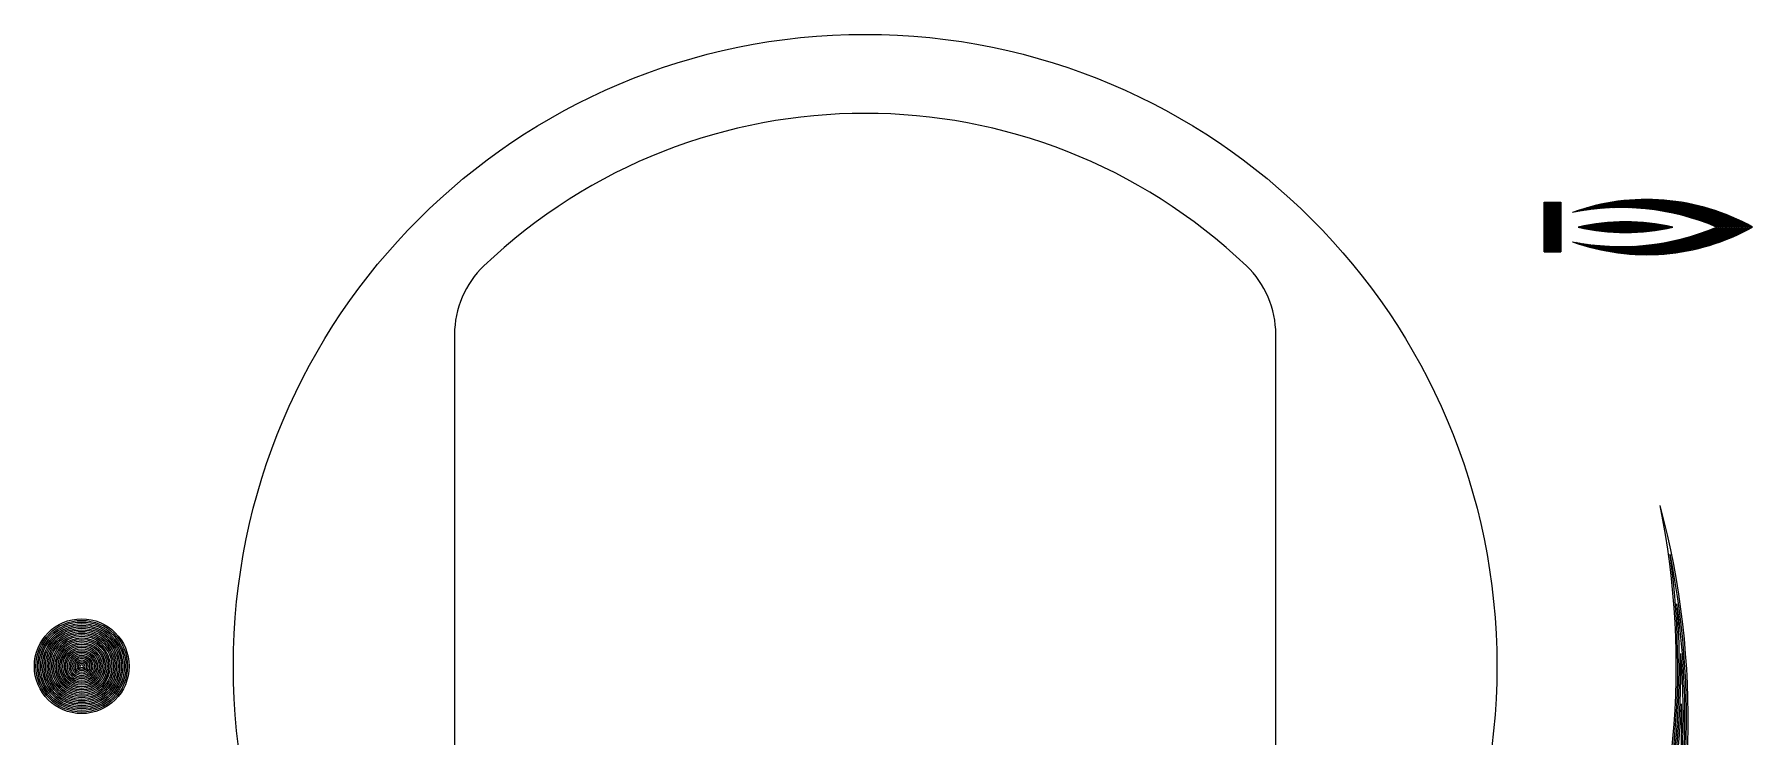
# Model space of a CAD drawing. Header units: millimetres. Extents: x 45003 to 46969, y 6653 to 6979.
# Drawn here: x 45029.197 to 45029.2514, y 6711.1806 to 6711.2028 of the extents above; entities that cross this region are included whole.
import ezdxf

# ---------------------------------------------------------------- set-up
doc = ezdxf.new("R2010")
doc.units = ezdxf.units.MM
doc.layers.add('ARQ-EQ-COZ', color=1, linetype='Continuous')

msp = doc.modelspace()

# ---------------------------------------------------------------- linework, layer by layer
at = {"layer": 'ARQ-EQ-COZ'}
for p, q in [((45029.24484430767, 6711.195914253728), (45029.24484430767, 6711.19748925373)), ((45029.24484430767, 6711.19748925373), (45029.24536930767, 6711.19748925373)), ((45029.24486930767, 6711.19748925373), (45029.24486930767, 6711.195914253728)), ((45029.24489430767, 6711.19748925373), (45029.24489430767, 6711.195914253728)), ((45029.24491930768, 6711.19748925373), (45029.24491930768, 6711.195914253728)), ((45029.24494430768, 6711.19748925373), (45029.24494430768, 6711.195914253728)), ((45029.24496930768, 6711.19748925373), (45029.24496930768, 6711.195914253728)), ((45029.24499430768, 6711.19748925373), (45029.24499430768, 6711.195914253728)), ((45029.24501930767, 6711.19748925373), (45029.24501930767, 6711.195914253728)), ((45029.24504430767, 6711.19748925373), (45029.24504430767, 6711.195914253728)), ((45029.24506930768, 6711.19748925373), (45029.24506930768, 6711.195914253728)), ((45029.24509430768, 6711.19748925373), (45029.24509430768, 6711.195914253728)), ((45029.24511930768, 6711.19748925373), (45029.24511930768, 6711.195914253728)), ((45029.24514430767, 6711.19748925373), (45029.24514430767, 6711.195914253728)), ((45029.24516930767, 6711.19748925373), (45029.24516930767, 6711.195914253728)), ((45029.24519430767, 6711.19748925373), (45029.24519430767, 6711.195914253728)), ((45029.24521930768, 6711.19748925373), (45029.24521930768, 6711.195914253728)), ((45029.24524430768, 6711.19748925373), (45029.24524430768, 6711.195914253728)), ((45029.24526930768, 6711.19748925373), (45029.24526930768, 6711.195914253728)), ((45029.24529430768, 6711.19748925373), (45029.24529430768, 6711.195914253728)), ((45029.24531930767, 6711.19748925373), (45029.24531930767, 6711.195914253728)), ((45029.24534430767, 6711.19748925373), (45029.24534430767, 6711.195914253728)), ((45029.24536930767, 6711.19748925373), (45029.24536930767, 6711.195914253728)), ((45029.24641646691, 6711.197372448992), (45029.24630203836, 6711.197258020443)), ((45029.24646799581, 6711.197385087017), (45029.24634638796, 6711.197263479172)), ((45029.24639044464, 6711.197268644978), (45029.24651897712, 6711.197397177469)), ((45029.24643421471, 6711.19727352417), (45029.24656943078, 6711.197408740246)), ((45029.2464777042, 6711.197278122793), (45029.24661937543, 6711.197419794019)), ((45029.24652091895, 6711.197282446669), (45029.24666882856, 6711.197430356279)), ((45029.24656386454, 6711.197286501386), (45029.24671780663, 6711.19744044347)), ((45029.24660654635, 6711.197290292327), (45029.24676632509, 6711.197450071061)), ((45029.24664896957, 6711.197293824666), (45029.24681439855, 6711.19745925364)), ((45029.24669113917, 6711.197297103395), (45029.24686204075, 6711.197468004973)), ((45029.24673305998, 6711.197300133329), (45029.24690926469, 6711.197476338054)), ((45029.24677473661, 6711.197302919097), (45029.24695608272, 6711.197484265195)), ((45029.24681617357, 6711.197305465173), (45029.24700250645, 6711.19749179806)), ((45029.24685737515, 6711.197307775886), (45029.24704854697, 6711.197498947699)), ((45029.24689834553, 6711.197309855398), (45029.24709421476, 6711.197505724621)), ((45029.24693908875, 6711.19731170774), (45029.24713951981, 6711.1975121388)), ((45029.2469796087, 6711.197313336813), (45029.24718447162, 6711.197518199738)), ((45029.24701990914, 6711.197314746384), (45029.24722907923, 6711.197523916472)), ((45029.24705999373, 6711.1973159401), (45029.24727335125, 6711.197529297625)), ((45029.24731867418, 6711.197535729688), (45029.24709986599, 6711.197316921488)), ((45029.24736190893, 6711.197540073551), (45029.24713952934, 6711.197317693969)), ((45029.24740484776, 6711.197544121508), (45029.2471789871, 6711.197318260846)), ((45029.24744749718, 6711.197547880057), (45029.24721824246, 6711.197318625343)), ((45029.2474898634, 6711.197551355411), (45029.24725729854, 6711.197318790551)), ((45029.24753195242, 6711.197554553551), (45029.24729615837, 6711.197318759497)), ((45029.24757376995, 6711.19755748021), (45029.24733482485, 6711.197318535113)), ((45029.24761532152, 6711.197560140911), (45029.24737330084, 6711.197318120231)), ((45029.24765661244, 6711.197562540951), (45029.2474115891, 6711.197317517622)), ((45029.24769764781, 6711.197564685445), (45029.2474496923, 6711.197316729941)), ((45029.24773843253, 6711.197566579297), (45029.24748761304, 6711.197315759816)), ((45029.24777897135, 6711.197568227243), (45029.24752535387, 6711.197314609756)), ((45029.24781926883, 6711.197569633853), (45029.24756291721, 6711.197313282236)), ((45029.24785932936, 6711.197570803514), (45029.24760030549, 6711.197311779641)), ((45029.24789915721, 6711.197571740483), (45029.24763752101, 6711.197310104287)), ((45029.24793875645, 6711.197572448856), (45029.24767456605, 6711.197308258449)), ((45029.24797813106, 6711.19757293259), (45029.2477114428, 6711.197306244326)), ((45029.24801728486, 6711.197573195514), (45029.2477481534, 6711.197304064056)), ((45029.24805622154, 6711.197573241324), (45029.24778469995, 6711.197301719742)), ((45029.24809494468, 6711.197573073599), (45029.24782108449, 6711.197299213401)), ((45029.24813345775, 6711.197572695787), (45029.24785730898, 6711.197296547017)), ((45029.24817176409, 6711.197572111259), (45029.24789337536, 6711.197293722526)), ((45029.24820986694, 6711.197571323236), (45029.24792928552, 6711.197290741814)), ((45029.24824776946, 6711.197570334877), (45029.24796504129, 6711.197287606706)), ((45029.24828547467, 6711.197569149216), (45029.24800064445, 6711.197284318999)), ((45029.24832298554, 6711.197567769207), (45029.24803609676, 6711.197280880432)), ((45029.24836030492, 6711.197566197724), (45029.24807139992, 6711.197277292716)), ((45029.2483974356, 6711.197564437532), (45029.24810655558, 6711.197273557515)), ((45029.24843438028, 6711.197562491329), (45029.24814156539, 6711.19726967644)), ((45029.24847114155, 6711.197560361737), (45029.24817643091, 6711.197265651082)), ((45029.24850772198, 6711.197558051293), (45029.24821115368, 6711.197261482991)), ((45029.24854412403, 6711.197555562464), (45029.24824573524, 6711.197257173674)), ((45029.24858035009, 6711.197552897652), (45029.24828017704, 6711.197252724608)), ((45029.2486164025, 6711.197550059192), (45029.24831448054, 6711.197248137226)), ((45029.24865228353, 6711.197547049346), (45029.24834864714, 6711.197243412954)), ((45029.24868799538, 6711.197543870328), (45029.24838267821, 6711.19723855316)), ((45029.2487235402, 6711.197540524267), (45029.24841657512, 6711.19723355919)), ((45029.24875892007, 6711.197537013269), (45029.24845033916, 6711.197228432361)), ((45029.24879413703, 6711.197533339354), (45029.24848397164, 6711.197223173968)), ((45029.24882919306, 6711.197529504509), (45029.2485174738, 6711.197217785256)), ((45029.24886409008, 6711.197525510656), (45029.24855084689, 6711.197212267468)), ((45029.24889882997, 6711.197521359679), (45029.24858409211, 6711.197206621812)), ((45029.24893341456, 6711.197517053396), (45029.24861721062, 6711.19720084946)), ((45029.24896784564, 6711.197512593605), (45029.2486502036, 6711.197194951569)), ((45029.24900212494, 6711.19750798203), (45029.24868307218, 6711.197188929266)), ((45029.24903625416, 6711.197503220375), (45029.24871581745, 6711.197182783665)), ((45029.24907023495, 6711.197498310282), (45029.2487484405, 6711.197176515842)), ((45029.24910406891, 6711.197493253375), (45029.24878094239, 6711.19717012686)), ((45029.24913775763, 6711.197488051225), (45029.24881332417, 6711.197163617767)), ((45029.24917130264, 6711.197482705368), (45029.24884558684, 6711.197156989566)), ((45029.24920470544, 6711.197477217295), (45029.24887773141, 6711.197150243262)), ((45029.24923796749, 6711.197471588469), (45029.24890975886, 6711.197143379836)), ((45029.24927109022, 6711.19746582033), (45029.24894167013, 6711.197136400236)), ((45029.24930407503, 6711.19745991426), (45029.24897346617, 6711.197129305406)), ((45029.24933692328, 6711.197453871636), (45029.24900514791, 6711.197122096263)), ((45029.24936963629, 6711.197447693773), (45029.24903671623, 6711.197114773718)), ((45029.24940221537, 6711.197441381982), (45029.24906817202, 6711.197107338642)), ((45029.24943466179, 6711.197434937535), (45029.24909951616, 6711.197099791902)), ((45029.2494669768, 6711.197428361663), (45029.24913074949, 6711.197092134357)), ((45029.2494991616, 6711.197421655602), (45029.24916187285, 6711.197084366836)), ((45029.2495312174, 6711.197414820516), (45029.24919288704, 6711.197076490161)), ((45029.24956314534, 6711.197407857585), (45029.24922379288, 6711.197068505125)), ((45029.24959494657, 6711.197400767943), (45029.24925459114, 6711.197060412521)), ((45029.24962662219, 6711.197393552688), (45029.24928528262, 6711.197052213121)), ((45029.24965817329, 6711.197386212921), (45029.24931586804, 6711.197043907673)), ((45029.24968960095, 6711.197378749702), (45029.24934634818, 6711.197035496935)), ((45029.24972090619, 6711.197371164072), (45029.24937672374, 6711.19702698162)), ((45029.24583212166, 6711.197184083544), (45029.24585473734, 6711.197206699228)), ((45029.2458842063, 6711.197193741774), (45029.24591867955, 6711.197228215021)), ((45029.24593398814, 6711.197201097207), (45029.24598160016, 6711.197248709225)), ((45029.24603842818, 6711.197266646374), (45029.24598280043, 6711.197211018623)), ((45029.24602940124, 6711.197218728569), (45029.24609448473, 6711.197283812046)), ((45029.24614980604, 6711.19730024249), (45029.24607565665, 6711.197226093104)), ((45029.24620442551, 6711.197315971081), (45029.24612157518, 6711.197233120763)), ((45029.24616716499, 6711.197239819693), (45029.24625837387, 6711.19733102858)), ((45029.24631167961, 6711.197345443446), (45029.24621243387, 6711.197246197703)), ((45029.24625738928, 6711.197252262235), (45029.24636436912, 6711.197359242081)), ((45029.24647909275, 6711.196701753729), (45029.246600289, 6711.196822949988)), ((45029.24651059436, 6711.196701753729), (45029.24663608657, 6711.196827245946)), ((45029.24654209596, 6711.196701753729), (45029.24667166414, 6711.196831321901)), ((45029.24657359757, 6711.196701753729), (45029.24670702608, 6711.196835182233)), ((45029.24660509918, 6711.196701753729), (45029.24674217664, 6711.196838831192)), ((45029.24663660079, 6711.196701753729), (45029.24677711992, 6711.196842272858)), ((45029.24666810239, 6711.196701753729), (45029.24681185983, 6711.196845511176)), ((45029.24669960399, 6711.196701753729), (45029.24684640019, 6711.196848549928)), ((45029.2467311056, 6711.196701753729), (45029.24688074466, 6711.19685139279)), ((45029.24676260721, 6711.196701753729), (45029.24691489679, 6711.196854043305)), ((45029.24679410882, 6711.196701753729), (45029.24694885997, 6711.196856504886)), ((45029.24682561043, 6711.196701753729), (45029.24698263753, 6711.196858780834)), ((45029.24685711203, 6711.196701753729), (45029.24701623266, 6711.19686087436)), ((45029.24688861364, 6711.196701753729), (45029.24704964846, 6711.196862788548)), ((45029.24692011525, 6711.196701753729), (45029.2470828879, 6711.196864526381)), ((45029.24695161686, 6711.196701753729), (45029.2471159539, 6711.196866090771)), ((45029.24698311846, 6711.196701753729), (45029.24714884924, 6711.196867484517)), ((45029.24701462006, 6711.196701753729), (45029.24718157668, 6711.196868710334)), ((45029.24704612167, 6711.196701753729), (45029.24721413881, 6711.196869770863)), ((45029.24707762328, 6711.196701753729), (45029.24724653822, 6711.196870668665)), ((45029.24710912489, 6711.196701753729), (45029.24727877737, 6711.196871406207)), ((45029.2471406265, 6711.196701753729), (45029.24731085868, 6711.196871985911)), ((45029.2471721281, 6711.196701753729), (45029.24734278448, 6711.1968724101)), ((45029.24720362971, 6711.196701753729), (45029.24737455703, 6711.196872681056)), ((45029.24723513132, 6711.196701753729), (45029.24740617855, 6711.196872800964)), ((45029.24726663293, 6711.196701753729), (45029.24743765118, 6711.196872771984)), ((45029.24729813453, 6711.196701753729), (45029.24746897699, 6711.19687259619)), ((45029.24732963614, 6711.196701753729), (45029.24750015802, 6711.196872275604)), ((45029.24736113775, 6711.196701753729), (45029.24753119621, 6711.196871812198)), ((45029.24739263935, 6711.196701753729), (45029.24756209351, 6711.196871207886)), ((45029.24742414096, 6711.196701753729), (45029.24759285177, 6711.196870464538)), ((45029.24745564257, 6711.196701753729), (45029.24762347279, 6711.196869583958)), ((45029.24748714417, 6711.196701753729), (45029.24765395837, 6711.196868567929)), ((45029.24751864578, 6711.196701753729), (45029.2476843102, 6711.196867418153)), ((45029.24755014739, 6711.196701753729), (45029.24771452999, 6711.196866136325)), ((45029.247581649, 6711.196701753729), (45029.24774461934, 6711.196864724069)), ((45029.2476131506, 6711.196701753729), (45029.24777457985, 6711.196863182978)), ((45029.24764465221, 6711.196701753729), (45029.2478044131, 6711.196861514615)), ((45029.24767615382, 6711.196701753729), (45029.24783412057, 6711.196859720488)), ((45029.24770765542, 6711.196701753729), (45029.24786370376, 6711.196857802072)), ((45029.24773915703, 6711.196701753729), (45029.24789316412, 6711.19685576081)), ((45029.24777065864, 6711.196701753729), (45029.24792250303, 6711.196853598111)), ((45029.24780216024, 6711.196701753729), (45029.24795172187, 6711.196851315352)), ((45029.24783366185, 6711.196701753729), (45029.247980822, 6711.196848913872)), ((45029.24786516346, 6711.196701753729), (45029.24800980471, 6711.196846394979)), ((45029.24789666507, 6711.196701753729), (45029.24803867129, 6711.196843759954)), ((45029.24792816667, 6711.196701753729), (45029.24806742299, 6711.196841010043)), ((45029.24795966828, 6711.196701753729), (45029.24809606102, 6711.196838146466)), ((45029.24799116989, 6711.196701753729), (45029.24812458658, 6711.196835170417)), ((45029.2480226715, 6711.196701753729), (45029.24815300084, 6711.196832083076)), ((45029.24805417311, 6711.196701753729), (45029.24818130494, 6711.196828885561)), ((45029.24808567471, 6711.196701753729), (45029.24820949999, 6711.196825579003)), ((45029.24811717631, 6711.196701753729), (45029.24823758707, 6711.19682216449)), ((45029.24975209004, 6711.19736345705), (45029.24940699545, 6711.197018362463)), ((45029.2497831535, 6711.197355629633), (45029.24943716401, 6711.197009640146)), ((45029.24981409754, 6711.197347682796), (45029.2494672301, 6711.19700081537)), ((45029.24984492311, 6711.197339617499), (45029.24949719442, 6711.196991888811)), ((45029.24987563116, 6711.197331434681), (45029.24952705761, 6711.19698286113)), ((45029.24990622261, 6711.19732313525), (45029.24955682034, 6711.196973732983)), ((45029.24993669834, 6711.197314720111), (45029.24958648324, 6711.196964505009)), ((45029.24996705924, 6711.197306190142), (45029.24961604695, 6711.196955177843)), ((45029.24999730618, 6711.197297546209), (45029.24964551206, 6711.196945752087)), ((45029.25002743999, 6711.197288789143), (45029.24967487921, 6711.196936228368)), ((45029.2500574615, 6711.197279919787), (45029.24970414898, 6711.196926607267)), ((45029.25008737153, 6711.197270938942), (45029.24973332197, 6711.196916889367)), ((45029.25011717087, 6711.1972618474), (45029.24976239873, 6711.196907075258)), ((45029.25014686029, 6711.197252645955), (45029.24979137984, 6711.196897165498)), ((45029.25017644057, 6711.197243335356), (45029.24982026585, 6711.196887160634)), ((45029.25020591244, 6711.197233916352), (45029.24984905731, 6711.196877061227)), ((45029.25023527665, 6711.197224389686), (45029.24987775475, 6711.196866867792)), ((45029.2502645339, 6711.197214756071), (45029.2499063587, 6711.196856580876)), ((45029.25029368491, 6711.197205016205), (45029.24993486968, 6711.19684620098)), ((45029.25032273037, 6711.197195170794), (45029.2499632882, 6711.196835728614)), ((45029.25035167095, 6711.1971852205), (45029.24999161474, 6711.196825164287)), ((45029.25038050733, 6711.197175165999), (45029.2500198498, 6711.19681450848)), ((45029.25040924014, 6711.197165007948), (45029.25004799388, 6711.19680376168)), ((45029.25043787004, 6711.19715474697), (45029.25007604744, 6711.196792924366)), ((45029.25046639764, 6711.197144383707), (45029.25010401093, 6711.196781996984)), ((45029.25049482357, 6711.197133918763), (45029.25013188483, 6711.196770980013)), ((45029.25052314844, 6711.197123352748), (45029.25015966958, 6711.196759873897)), ((45029.25055137281, 6711.197112686253), (45029.25018736563, 6711.196748679065)), ((45029.25057949729, 6711.197101919858), (45029.2502149734, 6711.196737395968)), ((45029.25060752244, 6711.197091054132), (45029.25024073772, 6711.196724269413)), ((45029.25063544881, 6711.197080089635), (45029.25026899882, 6711.196713639639)), ((45029.25066327697, 6711.19706902692), (45029.25029717959, 6711.196702929538)), ((45029.25033489466, 6711.196701753729), (45029.25069100744, 6711.197057866518)), ((45029.25037378553, 6711.196701753729), (45029.25071864076, 6711.19704660896)), ((45029.2504126764, 6711.196701753729), (45029.25074617744, 6711.197035254762)), ((45029.25045156727, 6711.196701753729), (45029.25077361798, 6711.197023804435)), ((45029.25049045814, 6711.196701753729), (45029.25080096289, 6711.19701225848)), ((45029.25052934902, 6711.196701753729), (45029.25082821267, 6711.197000617377)), ((45029.25056823989, 6711.196701753729), (45029.25085536778, 6711.196988881621)), ((45029.25060713077, 6711.196701753729), (45029.25088242871, 6711.196977051671)), ((45029.25064602164, 6711.196701753729), (45029.2509093959, 6711.196965127991)), ((45029.25068491251, 6711.196701753729), (45029.25093626982, 6711.196953111034)), ((45029.25072380339, 6711.196701753729), (45029.25096305092, 6711.196941001258)), ((45029.25076269425, 6711.196701753729), (45029.25098973962, 6711.196928799084)), ((45029.25080158513, 6711.196701753729), (45029.25101633635, 6711.19691650495)), ((45029.250840476, 6711.196701753729), (45029.25104284156, 6711.196904119276)), ((45029.25087936687, 6711.196701753729), (45029.25106925562, 6711.196891642471)), ((45029.25091825775, 6711.196701753729), (45029.25109557896, 6711.196879074942)), ((45029.25095714862, 6711.196701753729), (45029.25112181198, 6711.19686641709)), ((45029.2509960395, 6711.196701753729), (45029.25114795507, 6711.196853669299)), ((45029.25103493037, 6711.196701753729), (45029.25117400859, 6711.196840831949)), ((45029.25107382124, 6711.196701753729), (45029.25119997294, 6711.196827905424)), ((45029.24594356542, 6711.196701753729), (45029.24595279236, 6711.196710980662)), ((45029.24594356542, 6711.196701753729), (45029.24595279236, 6711.196692526796)), ((45029.24597506703, 6711.196701753729), (45029.24599321677, 6711.196719903467)), ((45029.24597506703, 6711.196701753729), (45029.24599321677, 6711.196683603991)), ((45029.24600656864, 6711.196701753729), (45029.24603330952, 6711.196728494612)), ((45029.24600656864, 6711.196701753729), (45029.24603330952, 6711.196675012846)), ((45029.24603807025, 6711.196701753729), (45029.24607307991, 6711.196736763389)), ((45029.24603807025, 6711.196701753729), (45029.24607307991, 6711.196666744069)), ((45029.24606957185, 6711.196701753729), (45029.24611253676, 6711.19674471863)), ((45029.24606957185, 6711.196701753729), (45029.24611253676, 6711.196658788828)), ((45029.24610107346, 6711.196701753729), (45029.24615168847, 6711.196752368732)), ((45029.24610107346, 6711.196701753729), (45029.24615168847, 6711.196651138726)), ((45029.24613257507, 6711.196701753729), (45029.24619054303, 6711.196759721691)), ((45029.24613257507, 6711.196701753729), (45029.24619054303, 6711.196643785767)), ((45029.24616407668, 6711.196701753729), (45029.24622910809, 6711.19676678514)), ((45029.24616407668, 6711.196701753729), (45029.24622910809, 6711.196636722319)), ((45029.24619557829, 6711.196701753729), (45029.24626739091, 6711.196773566354)), ((45029.24619557829, 6711.196701753729), (45029.24626739091, 6711.196629941104)), ((45029.24622707989, 6711.196701753729), (45029.24630539845, 6711.196780072282)), ((45029.24622707989, 6711.196701753729), (45029.24630539845, 6711.196623435176)), ((45029.24625858149, 6711.196701753729), (45029.24634313733, 6711.196786309561)), ((45029.24625858149, 6711.196701753729), (45029.24634313733, 6711.19661719789)), ((45029.2462900831, 6711.196701753729), (45029.24638061393, 6711.196792284555)), ((45029.2462900831, 6711.196701753729), (45029.24638061393, 6711.196611222903)), ((45029.24632158471, 6711.196701753729), (45029.24641783432, 6711.196798003341)), ((45029.24632158471, 6711.196701753729), (45029.24641783432, 6711.196605504117)), ((45029.24635308632, 6711.196701753729), (45029.24645480434, 6711.196803471747)), ((45029.24635308632, 6711.196701753729), (45029.24645480434, 6711.196600035711)), ((45029.24638458792, 6711.196701753729), (45029.24649152956, 6711.196808695354)), ((45029.24638458792, 6711.196701753729), (45029.24649152956, 6711.196594812097)), ((45029.24641608953, 6711.196701753729), (45029.24652801534, 6711.196813679538)), ((45029.24641608953, 6711.196701753729), (45029.24652801534, 6711.19658982792)), ((45029.24644759114, 6711.196701753729), (45029.24656426684, 6711.196818429428)), ((45029.24644759114, 6711.196701753729), (45029.24656426684, 6711.196585078023)), ((45029.24647909275, 6711.196701753729), (45029.246600289, 6711.19658055747)), ((45029.24651059436, 6711.196701753729), (45029.24663608657, 6711.196576261505)), ((45029.24654209596, 6711.196701753729), (45029.24667166414, 6711.196572185557)), ((45029.24657359757, 6711.196701753729), (45029.24670702608, 6711.196568325225)), ((45029.24660509918, 6711.196701753729), (45029.24674217664, 6711.196564676266)), ((45029.24663660079, 6711.196701753729), (45029.24677711992, 6711.196561234593)), ((45029.24666810239, 6711.196701753729), (45029.24681185983, 6711.196557996283)), ((45029.24669960399, 6711.196701753729), (45029.24684640019, 6711.19655495753)), ((45029.2467311056, 6711.196701753729), (45029.24688074466, 6711.196552114668)), ((45029.24676260721, 6711.196701753729), (45029.24691489679, 6711.196549464153)), ((45029.24679410882, 6711.196701753729), (45029.24694885997, 6711.196547002573)), ((45029.24682561043, 6711.196701753729), (45029.24698263753, 6711.196544726617)), ((45029.24685711203, 6711.196701753729), (45029.24701623266, 6711.196542633098)), ((45029.24688861364, 6711.196701753729), (45029.24704964846, 6711.19654071891)), ((45029.24692011525, 6711.196701753729), (45029.2470828879, 6711.196538981077)), ((45029.24695161686, 6711.196701753729), (45029.2471159539, 6711.196537416688)), ((45029.24698311846, 6711.196701753729), (45029.24714884924, 6711.196536022941)), ((45029.24701462006, 6711.196701753729), (45029.24718157668, 6711.196534797125)), ((45029.24704612167, 6711.196701753729), (45029.24721413881, 6711.196533736595)), ((45029.24707762328, 6711.196701753729), (45029.24724653822, 6711.196532838793)), ((45029.24710912489, 6711.196701753729), (45029.24727877737, 6711.196532101244)), ((45029.2471406265, 6711.196701753729), (45029.24731085868, 6711.196531521547)), ((45029.2471721281, 6711.196701753729), (45029.24734278448, 6711.196531097351)), ((45029.24720362971, 6711.196701753729), (45029.24737455703, 6711.196530826402)), ((45029.24723513132, 6711.196701753729), (45029.24740617855, 6711.196530706494)), ((45029.24726663293, 6711.196701753729), (45029.24743765118, 6711.196530735474)), ((45029.24729813453, 6711.196701753729), (45029.24746897699, 6711.196530911268)), ((45029.24732963614, 6711.196701753729), (45029.24750015802, 6711.196531231854)), ((45029.24736113775, 6711.196701753729), (45029.24753119621, 6711.19653169526)), ((45029.24739263935, 6711.196701753729), (45029.24756209351, 6711.196532299572)), ((45029.24742414096, 6711.196701753729), (45029.24759285177, 6711.19653304292)), ((45029.24745564257, 6711.196701753729), (45029.24762347279, 6711.1965339235)), ((45029.24748714417, 6711.196701753729), (45029.24765395837, 6711.19653493953)), ((45029.24751864578, 6711.196701753729), (45029.2476843102, 6711.196536089305)), ((45029.24755014739, 6711.196701753729), (45029.24771452999, 6711.196537371133)), ((45029.247581649, 6711.196701753729), (45029.24774461934, 6711.196538783389)), ((45029.2476131506, 6711.196701753729), (45029.24777457985, 6711.196540324473)), ((45029.24764465221, 6711.196701753729), (45029.2478044131, 6711.196541992843)), ((45029.24767615382, 6711.196701753729), (45029.24783412057, 6711.19654378697)), ((45029.24770765542, 6711.196701753729), (45029.24786370376, 6711.196545705386)), ((45029.24773915703, 6711.196701753729), (45029.24789316412, 6711.196547746648)), ((45029.24777065864, 6711.196701753729), (45029.24792250303, 6711.196549909339)), ((45029.24780216024, 6711.196701753729), (45029.24795172187, 6711.196552192098)), ((45029.24783366185, 6711.196701753729), (45029.247980822, 6711.196554593579)), ((45029.24786516346, 6711.196701753729), (45029.24800980471, 6711.196557112479)), ((45029.24789666507, 6711.196701753729), (45029.24803867129, 6711.196559747504)), ((45029.24792816667, 6711.196701753729), (45029.24806742299, 6711.196562497415)), ((45029.24795966828, 6711.196701753729), (45029.24809606102, 6711.196565360992)), ((45029.24799116989, 6711.196701753729), (45029.24812458658, 6711.196568337034)), ((45029.2480226715, 6711.196701753729), (45029.24815300084, 6711.196571424382)), ((45029.24805417311, 6711.196701753729), (45029.24818130494, 6711.196574621897)), ((45029.24808567471, 6711.196701753729), (45029.24820949999, 6711.196577928456)), ((45029.24811717631, 6711.196701753729), (45029.24823758707, 6711.196581342968)), ((45029.24814867792, 6711.196701753729), (45029.24826556728, 6711.196818643087)), ((45029.24814867792, 6711.196701753729), (45029.24826556728, 6711.196584864371)), ((45029.24818017953, 6711.196701753729), (45029.24829344163, 6711.196815015833)), ((45029.24818017953, 6711.196701753729), (45029.24829344163, 6711.196588491625)), ((45029.24821168114, 6711.196701753729), (45029.24832121117, 6711.196811283761)), ((45029.24821168114, 6711.196701753729), (45029.24832121117, 6711.196592223697)), ((45029.24824318274, 6711.196701753729), (45029.24834887688, 6711.196807447862)), ((45029.24824318274, 6711.196701753729), (45029.24834887688, 6711.196596059596)), ((45029.24827468435, 6711.196701753729), (45029.24837643973, 6711.196803509109)), ((45029.24827468435, 6711.196701753729), (45029.24837643973, 6711.196599998341)), ((45029.24830618596, 6711.196701753729), (45029.24840390071, 6711.196799468479)), ((45029.24830618596, 6711.196701753729), (45029.24840390071, 6711.196604038979)), ((45029.24833768757, 6711.196701753729), (45029.24843126073, 6711.196795326895)), ((45029.24833768757, 6711.196701753729), (45029.24843126073, 6711.196608180563)), ((45029.24836918918, 6711.196701753729), (45029.24845852072, 6711.196791085281)), ((45029.24836918918, 6711.196701753729), (45029.24845852072, 6711.196612422177)), ((45029.24840069078, 6711.196701753729), (45029.24848568159, 6711.196786744532)), ((45029.24840069078, 6711.196701753729), (45029.24848568159, 6711.196616762926)), ((45029.24843219238, 6711.196701753729), (45029.24851274419, 6711.196782305528)), ((45029.24843219238, 6711.196701753729), (45029.24851274419, 6711.196621201922)), ((45029.24846369399, 6711.196701753729), (45029.24853970941, 6711.196777769143)), ((45029.24846369399, 6711.196701753729), (45029.24853970941, 6711.196625738307)), ((45029.2484951956, 6711.196701753729), (45029.24856657809, 6711.196773136221)), ((45029.2484951956, 6711.196701753729), (45029.24856657809, 6711.196630371237)), ((45029.24852669721, 6711.196701753729), (45029.24859335106, 6711.196768407583)), ((45029.24852669721, 6711.196701753729), (45029.24859335106, 6711.196635099875)), ((45029.24855819881, 6711.196701753729), (45029.24862002913, 6711.196763584046)), ((45029.24855819881, 6711.196701753729), (45029.24862002913, 6711.196639923412)), ((45029.24858970042, 6711.196701753729), (45029.2486466131, 6711.196758666408)), ((45029.24858970042, 6711.196701753729), (45029.2486466131, 6711.19664484105)), ((45029.24862120203, 6711.196701753729), (45029.24867310375, 6711.196753655448)), ((45029.24862120203, 6711.196701753729), (45029.24867310375, 6711.19664985201)), ((45029.24865270364, 6711.196701753729), (45029.24869950184, 6711.196748551932)), ((45029.24865270364, 6711.196701753729), (45029.24869950184, 6711.196654955526)), ((45029.24868420525, 6711.196701753729), (45029.24872580812, 6711.196743356607)), ((45029.24868420525, 6711.196701753729), (45029.24872580812, 6711.196660150851)), ((45029.24871570685, 6711.196701753729), (45029.24875202334, 6711.196738070216)), ((45029.24871570685, 6711.196701753729), (45029.24875202334, 6711.196665437242)), ((45029.24874720846, 6711.196701753729), (45029.24877814821, 6711.19673269348)), ((45029.24874720846, 6711.196701753729), (45029.24877814821, 6711.196670813978)), ((45029.24877871007, 6711.196701753729), (45029.24880418344, 6711.196727227111)), ((45029.24877871007, 6711.196701753729), (45029.24880418344, 6711.196676280347)), ((45029.24881021168, 6711.196701753729), (45029.24883012973, 6711.196721671794)), ((45029.24881021168, 6711.196701753729), (45029.24883012973, 6711.196681835664)), ((45029.24884171328, 6711.196701753729), (45029.24885598777, 6711.196716028219)), ((45029.24884171328, 6711.196701753729), (45029.24885598777, 6711.196687479239)), ((45029.24887321488, 6711.196701753729), (45029.24888175821, 6711.196710297049)), ((45029.24887321488, 6711.196701753729), (45029.24888175821, 6711.196693210409)), ((45029.24890471649, 6711.196701753729), (45029.24890744171, 6711.196704478946)), ((45029.24890471649, 6711.196701753729), (45029.24890744171, 6711.196699028512)), ((45029.24933692328, 6711.195949635822), (45029.24900514791, 6711.196281411195)), ((45029.24936963629, 6711.195955813685), (45029.24903671623, 6711.19628873374)), ((45029.24940221537, 6711.195962125476), (45029.24906817202, 6711.196296168816)), ((45029.24943466179, 6711.195968569923), (45029.24909951616, 6711.196303715556)), ((45029.2494669768, 6711.195975145788), (45029.24913074949, 6711.196311373101)), ((45029.2494991616, 6711.195981851856), (45029.24916187285, 6711.196319140615)), ((45029.2495312174, 6711.195988686942), (45029.24919288704, 6711.196327017297)), ((45029.24956314534, 6711.195995649873), (45029.24922379288, 6711.196335002333)), ((45029.24959494657, 6711.196002739515), (45029.24925459114, 6711.196343094937)), ((45029.24962662219, 6711.19600995477), (45029.24928528262, 6711.196351294338)), ((45029.24965817329, 6711.196017294537), (45029.24931586804, 6711.196359599785)), ((45029.24968960095, 6711.196024757756), (45029.24934634818, 6711.196368010523)), ((45029.24972090619, 6711.196032343386), (45029.24937672374, 6711.196376525838)), ((45029.24975209004, 6711.196040050408), (45029.24940699545, 6711.196385144995)), ((45029.2497831535, 6711.196047877825), (45029.24943716401, 6711.196393867312)), ((45029.24981409754, 6711.196055824662), (45029.2494672301, 6711.196402692088)), ((45029.24984492311, 6711.196063889952), (45029.24949719442, 6711.196411618647)), ((45029.24987563116, 6711.196072072777), (45029.24952705761, 6711.196420646328)), ((45029.24990622261, 6711.196080372208), (45029.24955682034, 6711.196429774475)), ((45029.24993669834, 6711.19608878734), (45029.24958648324, 6711.196439002449)), ((45029.24996705924, 6711.196097317309), (45029.24961604695, 6711.196448329615)), ((45029.24999730618, 6711.196105961249), (45029.24964551206, 6711.196457755371)), ((45029.25002743999, 6711.196114718315), (45029.24967487921, 6711.19646727909)), ((45029.2500574615, 6711.196123587671), (45029.24970414898, 6711.196476900191)), ((45029.25008737153, 6711.196132568516), (45029.24973332197, 6711.196486618083)), ((45029.25011717087, 6711.196141660051), (45029.24976239873, 6711.196496432193)), ((45029.25014686029, 6711.196150861503), (45029.24979137984, 6711.19650634196)), ((45029.25017644057, 6711.196160172102), (45029.24982026585, 6711.196516346824)), ((45029.25020591244, 6711.196169591106), (45029.24984905731, 6711.196526446231)), ((45029.25023527665, 6711.196179117772), (45029.24987775475, 6711.196536639666)), ((45029.2502645339, 6711.196188751387), (45029.2499063587, 6711.196546926582)), ((45029.25029368491, 6711.196198491253), (45029.24993486968, 6711.196557306478)), ((45029.25032273037, 6711.196208336664), (45029.2499632882, 6711.196567778844)), ((45029.25035167095, 6711.196218286958), (45029.24999161474, 6711.196578343171)), ((45029.25038050733, 6711.196228341451), (45029.2500198498, 6711.196588998978)), ((45029.25040924014, 6711.19623849951), (45029.25004799388, 6711.196599745771)), ((45029.25043787004, 6711.196248760488), (45029.25007604744, 6711.196610583092)), ((45029.25046639764, 6711.196259123751), (45029.25010401093, 6711.196621510467)), ((45029.25049482357, 6711.196269588695), (45029.25013188483, 6711.196632527445)), ((45029.25052314844, 6711.19628015471), (45029.25015966958, 6711.196643633562)), ((45029.25055137281, 6711.196290821205), (45029.25018736563, 6711.196654828394)), ((45029.25057949729, 6711.1963015876), (45029.2502149734, 6711.19666611149)), ((45029.25060752244, 6711.196312453326), (45029.25024073772, 6711.196679238045)), ((45029.25063544881, 6711.196323417823), (45029.25026899882, 6711.196689867819)), ((45029.25066327697, 6711.196334480538), (45029.25029717959, 6711.196700577912)), ((45029.25033489466, 6711.196701753729), (45029.25069100744, 6711.19634564094)), ((45029.25037378553, 6711.196701753729), (45029.25071864076, 6711.196356898498)), ((45029.2504126764, 6711.196701753729), (45029.25074617744, 6711.196368252696)), ((45029.25045156727, 6711.196701753729), (45029.25077361798, 6711.196379703023)), ((45029.25049045814, 6711.196701753729), (45029.25080096289, 6711.196391248978)), ((45029.25052934902, 6711.196701753729), (45029.25082821267, 6711.196402890081)), ((45029.25056823989, 6711.196701753729), (45029.25085536778, 6711.196414625837)), ((45029.25060713077, 6711.196701753729), (45029.25088242871, 6711.196426455787)), ((45029.25064602164, 6711.196701753729), (45029.2509093959, 6711.196438379467)), ((45029.25068491251, 6711.196701753729), (45029.25093626982, 6711.196450396416)), ((45029.25072380339, 6711.196701753729), (45029.25096305092, 6711.1964625062)), ((45029.25076269425, 6711.196701753729), (45029.25098973962, 6711.196474708367)), ((45029.25080158513, 6711.196701753729), (45029.25101633635, 6711.196487002501)), ((45029.250840476, 6711.196701753729), (45029.25104284156, 6711.196499388182)), ((45029.25087936687, 6711.196701753729), (45029.25106925562, 6711.196511864987)), ((45029.25091825775, 6711.196701753729), (45029.25109557896, 6711.196524432516)), ((45029.25095714862, 6711.196701753729), (45029.25112181198, 6711.196537090368)), ((45029.2509960395, 6711.196701753729), (45029.25114795507, 6711.196549838159)), ((45029.25103493037, 6711.196701753729), (45029.25117400859, 6711.196562675502)), ((45029.25107382124, 6711.196701753729), (45029.25119997294, 6711.196575602026)), ((45029.25111271211, 6711.196701753729), (45029.25122584848, 6711.196814890097)), ((45029.25111271211, 6711.196701753729), (45029.25122584848, 6711.196588617361)), ((45029.25115160298, 6711.196701753729), (45029.25125163557, 6711.196801786308)), ((45029.25115160298, 6711.196701753729), (45029.25125163557, 6711.19660172115)), ((45029.25119049386, 6711.196701753729), (45029.25127733457, 6711.19678859443)), ((45029.25119049386, 6711.196701753729), (45029.25127733457, 6711.196614913021)), ((45029.25122938473, 6711.196701753729), (45029.25130294581, 6711.19677531481)), ((45029.25122938473, 6711.196701753729), (45029.25130294581, 6711.196628192648)), ((45029.25126827561, 6711.196701753729), (45029.25132846965, 6711.196761947777)), ((45029.25126827561, 6711.196701753729), (45029.25132846965, 6711.196641559681)), ((45029.25130716648, 6711.196701753729), (45029.25135390642, 6711.196748493673)), ((45029.25130716648, 6711.196701753729), (45029.25135390642, 6711.196655013785)), ((45029.25134605735, 6711.196701753729), (45029.25137925645, 6711.196734952825)), ((45029.25134605735, 6711.196701753729), (45029.25137925645, 6711.196668554633)), ((45029.25138494822, 6711.196701753729), (45029.25140452005, 6711.196721325553)), ((45029.25138494822, 6711.196701753729), (45029.25140452005, 6711.196682181905)), ((45029.25142383909, 6711.196701753729), (45029.25142969755, 6711.196707612177)), ((45029.25142383909, 6711.196701753729), (45029.25142969755, 6711.196695895281)), ((45029.24484430767, 6711.195914253728), (45029.24536930767, 6711.195914253728)), ((45029.24583212166, 6711.196219423914), (45029.24585473734, 6711.19619680823)), ((45029.2458842063, 6711.196209765684), (45029.24591867955, 6711.196175292437)), ((45029.24593398814, 6711.196202410251), (45029.24598160016, 6711.196154798233)), ((45029.24603842818, 6711.196136861084), (45029.24598280043, 6711.196192488836)), ((45029.24602940124, 6711.196184778889), (45029.24609448473, 6711.196119695412)), ((45029.24614980604, 6711.196103264961), (45029.24607565665, 6711.196177414354)), ((45029.24620442551, 6711.196087536377), (45029.24612157518, 6711.196170386695)), ((45029.24616716499, 6711.196163687765), (45029.24625837387, 6711.196072478878)), ((45029.24631167961, 6711.196058064013), (45029.24621243387, 6711.196157309755)), ((45029.24625738928, 6711.196151245223), (45029.24636436912, 6711.196044265377)), ((45029.24641646691, 6711.196031058466), (45029.24630203836, 6711.196145487015)), ((45029.24646799581, 6711.196018420441), (45029.24634638796, 6711.196140028286)), ((45029.24639044464, 6711.19613486248), (45029.24651897712, 6711.196006329989)), ((45029.24643421471, 6711.196129983288), (45029.24656943078, 6711.195994767205)), ((45029.2464777042, 6711.196125384658), (45029.24661937543, 6711.195983713432)), ((45029.24652091895, 6711.196121060781), (45029.24666882856, 6711.195973151172)), ((45029.24656386454, 6711.196117006065), (45029.24671780663, 6711.195963063988)), ((45029.24660654635, 6711.196113215131), (45029.24676632509, 6711.19595343639)), ((45029.24664896957, 6711.196109682792), (45029.24681439855, 6711.195944253811)), ((45029.24669113917, 6711.196106404063), (45029.24686204075, 6711.195935502486)), ((45029.24673305998, 6711.196103374129), (45029.24690926469, 6711.195927169404)), ((45029.24677473661, 6711.196100588361), (45029.24695608272, 6711.195919242263)), ((45029.24681617357, 6711.196098042285), (45029.24700250645, 6711.195911709398)), ((45029.24685737515, 6711.196095731572), (45029.24704854697, 6711.195904559759)), ((45029.24689834553, 6711.19609365206), (45029.24709421476, 6711.195897782837)), ((45029.24693908875, 6711.196091799718), (45029.24713951981, 6711.195891368659)), ((45029.2469796087, 6711.196090170645), (45029.24718447162, 6711.19588530772)), ((45029.24701990914, 6711.196088761074), (45029.24722907923, 6711.195879590986)), ((45029.24705999373, 6711.196087567359), (45029.24727335125, 6711.195874209826)), ((45029.24731867418, 6711.19586777777), (45029.24709986599, 6711.19608658597)), ((45029.24736190893, 6711.195863433907), (45029.24713952934, 6711.196085813489)), ((45029.24740484776, 6711.195859385943), (45029.2471789871, 6711.196085246612)), ((45029.24744749718, 6711.195855627401), (45029.24721824246, 6711.196084882115)), ((45029.2474898634, 6711.195852152047), (45029.24725729854, 6711.196084716908)), ((45029.24753195242, 6711.195848953907), (45029.24729615837, 6711.196084747954)), ((45029.24757376995, 6711.195846027248), (45029.24733482485, 6711.196084972345)), ((45029.24761532152, 6711.195843366547), (45029.24737330084, 6711.19608538722)), ((45029.24765661244, 6711.195840966499), (45029.2474115891, 6711.196085989836)), ((45029.24769764781, 6711.195838822013), (45029.2474496923, 6711.19608677751)), ((45029.24773843253, 6711.195836928161), (45029.24748761304, 6711.196087747642)), ((45029.24777897135, 6711.195835280215), (45029.24752535387, 6711.196088897695)), ((45029.24781926883, 6711.195833873605), (45029.24756291721, 6711.196090225222)), ((45029.24785932936, 6711.195832703944), (45029.24760030549, 6711.196091727817)), ((45029.24789915721, 6711.195831766975), (45029.24763752101, 6711.196093403171)), ((45029.24793875645, 6711.195831058602), (45029.24767456605, 6711.196095249009)), ((45029.24797813106, 6711.19583057486), (45029.2477114428, 6711.196097263132)), ((45029.24801728486, 6711.195830311944), (45029.2477481534, 6711.196099443395)), ((45029.24805622154, 6711.195830266134), (45029.24778469995, 6711.196101787716)), ((45029.24809494468, 6711.19583043386), (45029.24782108449, 6711.196104294057)), ((45029.24813345775, 6711.195830811671), (45029.24785730898, 6711.196106960441)), ((45029.24817176409, 6711.1958313962), (45029.24789337536, 6711.196109784932)), ((45029.24820986694, 6711.195832184222), (45029.24792928552, 6711.196112765644)), ((45029.24824776946, 6711.195833172581), (45029.24796504129, 6711.196115900752)), ((45029.24828547467, 6711.195834358242), (45029.24800064445, 6711.196119188459)), ((45029.24832298554, 6711.195835738244), (45029.24803609676, 6711.196122627019)), ((45029.24836030492, 6711.195837309734), (45029.24807139992, 6711.196126214735)), ((45029.2483974356, 6711.195839069926), (45029.24810655558, 6711.196129949943)), ((45029.24843438028, 6711.195841016129), (45029.24814156539, 6711.196133831018)), ((45029.24847114155, 6711.195843145721), (45029.24817643091, 6711.196137856369)), ((45029.24850772198, 6711.195845456165), (45029.24821115368, 6711.196142024467)), ((45029.24854412403, 6711.195847944994), (45029.24824573524, 6711.196146333784)), ((45029.24858035009, 6711.195850609799), (45029.24828017704, 6711.19615078285)), ((45029.2486164025, 6711.195853448266), (45029.24831448054, 6711.196155370225)), ((45029.24865228353, 6711.195856458112), (45029.24834864714, 6711.196160094504)), ((45029.24868799538, 6711.195859637131), (45029.24838267821, 6711.196164954298)), ((45029.2487235402, 6711.195862983191), (45029.24841657512, 6711.196169948268)), ((45029.24875892007, 6711.195866494189), (45029.24845033916, 6711.196175075097)), ((45029.24879413703, 6711.195870168097), (45029.24848397164, 6711.19618033349)), ((45029.24882919306, 6711.195874002949), (45029.2485174738, 6711.196185722202)), ((45029.24886409008, 6711.195877996794), (45029.24855084689, 6711.196191239983)), ((45029.24889882997, 6711.195882147779), (45029.24858409211, 6711.196196885646)), ((45029.24893341456, 6711.195886454062), (45029.24861721062, 6711.196202657998)), ((45029.24896784564, 6711.195890913853), (45029.2486502036, 6711.196208555889)), ((45029.24900212494, 6711.195895525428), (45029.24868307218, 6711.196214578192)), ((45029.24903625416, 6711.195900287084), (45029.24871581745, 6711.196220723793)), ((45029.24907023495, 6711.195905197176), (45029.2487484405, 6711.196226991616)), ((45029.24910406891, 6711.195910254083), (45029.24878094239, 6711.196233380598)), ((45029.24913775763, 6711.195915456233), (45029.24881332417, 6711.196239889691)), ((45029.24917130264, 6711.19592080209), (45029.24884558684, 6711.196246517892)), ((45029.24920470544, 6711.195926290163), (45029.24887773141, 6711.196253264196)), ((45029.24923796749, 6711.195931918989), (45029.24890975886, 6711.196260127622)), ((45029.24927109022, 6711.195937687128), (45029.24894167013, 6711.196267107222)), ((45029.24930407503, 6711.195943593198), (45029.24897346617, 6711.196274202052)), ((45029.21034509628, 6711.193301398028), (45029.21034509628, 6711.172301398027)), ((45029.23634509629, 6711.172301398027), (45029.23634509629, 6711.193301398028))]:
    msp.add_line(p, q, dxfattribs=at)
for centre, radius in [((45029.22334509628, 6711.182801398031), 0.02), ((45029.19854445891, 6711.1828008606), 0.0015), ((45029.19854445891, 6711.1828008606), 0.00145), ((45029.19854445891, 6711.1828008606), 0.0014), ((45029.19854445891, 6711.1828008606), 0.00135), ((45029.19854445891, 6711.1828008606), 0.0013), ((45029.19854445891, 6711.1828008606), 0.00125), ((45029.19854445891, 6711.1828008606), 0.0012), ((45029.19854445891, 6711.1828008606), 0.00115), ((45029.19854445891, 6711.1828008606), 0.0011), ((45029.19854445891, 6711.1828008606), 0.00105), ((45029.19854445891, 6711.1828008606), 0.001), ((45029.19854445891, 6711.1828008606), 0.00095), ((45029.19854445891, 6711.1828008606), 0.0009000000000000002), ((45029.19854445891, 6711.1828008606), 0.0008500000000000001), ((45029.19854445891, 6711.1828008606), 0.0008), ((45029.19854445891, 6711.1828008606), 0.00075), ((45029.19854445891, 6711.1828008606), 0.0007), ((45029.19854445891, 6711.1828008606), 0.0006500000000000001), ((45029.19854445891, 6711.1828008606), 0.0006000000000000001), ((45029.19854445891, 6711.1828008606), 0.00055), ((45029.19854445891, 6711.1828008606), 0.0005), ((45029.19854445891, 6711.1828008606), 0.0004500000000000001), ((45029.19854445891, 6711.1828008606), 0.0004), ((45029.19854445891, 6711.1828008606), 0.00035), ((45029.19854445891, 6711.1828008606), 0.0003), ((45029.19854445891, 6711.1828008606), 0.00025), ((45029.19854445891, 6711.1828008606), 0.0002), ((45029.19854445891, 6711.1828008606), 0.00015), ((45029.19854445891, 6711.1828008606), 0.0001), ((45029.19854445891, 6711.1828008606), 5e-05)]:
    msp.add_circle(centre, radius, dxfattribs=at)
for centre, radius, start, end in [((45029.22334509628, 6711.182801398031), 0.0175, 46.39738595620178, 133.6026375821877), ((45029.24808166086, 6711.190694338734), 0.006882588722000001, 60.79063933942428, 109.903688436361), ((45029.24727053869, 6711.189572295899), 0.007746505967999999, 66.97656692716178, 101.4062861903608), ((45029.24741575085, 6711.190179136244), 0.0066936715676, 77.01920272871752, 102.9807972712825), ((45029.24727053869, 6711.203831211559), 0.007746505967999999, 258.5937138096392, 293.0234330728383), ((45029.24808166086, 6711.202709168724), 0.006882588722000001, 250.096311563639, 299.2093606605757), ((45029.24741575085, 6711.203224371214), 0.0066936715676, 257.0192027287175, 282.9807972712825), ((45029.21334509629, 6711.193301398028), 0.003, 133.6017609018997, 180), ((45029.23334509628, 6711.193301398028), 0.003, 0, 46.39837650554491), ((45029.22334453229, 6711.1828008606), 0.02567604064800001, 305.8348454539105, 11.43918507407318), ((45029.22358615872, 6711.181188748783), 0.0258103356348, 308.2728143535368, 15.05556758042884), ((45029.22334453229, 6711.1828008606), 0.02572604064800001, 305.9739295036745, 7.915088357411364), ((45029.22358615872, 6711.181188748783), 0.0257603356348, 308.3657660495214, 11.54299510214985), ((45029.22334453229, 6711.1828008606), 0.025776040648, 306.1123995194168, 4.402384826644533), ((45029.22358615872, 6711.181188748783), 0.02571033563480001, 308.4590522358058, 8.028147287215162), ((45029.22334453229, 6711.1828008606), 0.02582604064800001, 306.2502604481357, 0.8877778962558466), ((45029.22358615872, 6711.181188748783), 0.0256603356348, 308.5526749332726, 4.497703030526296), ((45029.22334453229, 6711.1828008606), 0.025876040648, 306.3875170949789, 357.3577483246966), ((45029.22358615872, 6711.181188748783), 0.0256103356348, 308.6466362723585, 0.9379609778849454)]:
    msp.add_arc(centre, radius, start, end, dxfattribs=at)

doc.saveas('drawing.dxf')
